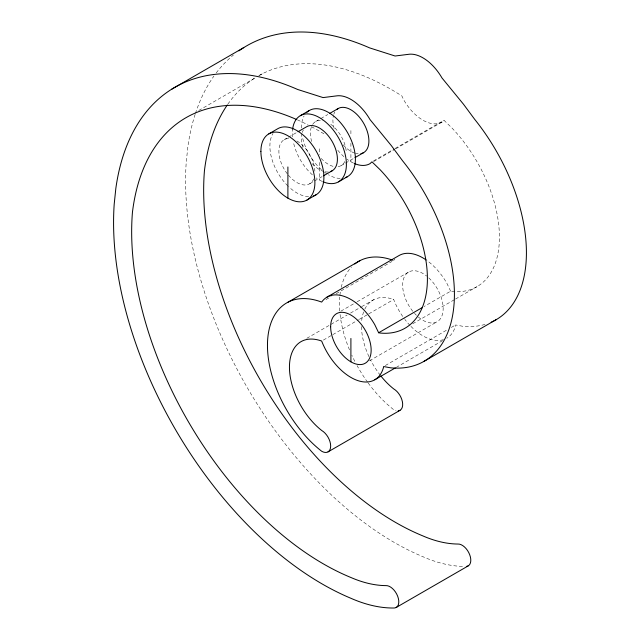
<?xml version="1.0" encoding="UTF-8"?>
<svg xmlns="http://www.w3.org/2000/svg" width="640" height="640" viewBox="0 0 640 640"><rect width="100%" height="100%" fill="white"/><g stroke="black" fill="none" stroke-linecap="round" stroke-linejoin="round"><path stroke-width="0.48" stroke-dasharray="3.2 2.4" d="M485.024 324.416A146.384 84.512 60 0 1 462.52 326.24L455.608 324.96L455.512 325.784A47.736 27.56 60 0 1 446.776 338.216M395.712 148.808L442 122.08L443.968 120.256L452.184 128.224A108.2 62.464 60 0 1 499.416 237.112A108.2 62.464 60 0 1 452.184 291.464L450.656 291.184L424.08 306.52M198.752 110.472L255.328 77.808M259.616 75.328L262.192 73.848M284.168 139.712L287.632 137.712M288.496 137.216L297.152 132.216M315.672 121.528L320 119.024M320.864 118.528L327.784 114.528M309.624 183.808L322.608 176.312M341.128 165.624L344.592 163.624M345.456 163.12L354.112 158.128M373.672 160.84L394.248 148.968M395.104 148.472L443.968 120.256M373.424 161.672L394.856 149.304M325.96 299.608L331.096 296.64M336.24 293.672L391.96 261.504M340.864 311.168L356.296 302.264M357.152 301.768L408.584 272.072M306.808 338.32L347.096 315.056M350.528 313.08L360.816 307.144M361.672 306.648L373.672 299.72M323.384 340.072L331.96 335.12M332.816 334.624L358.528 319.776M359.384 319.28L367.96 314.336M368.816 313.84L393.68 299.488A47.736 27.56 60 0 0 404.304 318.656M412.712 323.76L454.72 299.512M455.576 299.016L477.008 286.64M369.504 360.776L437.224 321.68M385.32 365.536L447.04 329.904M451.328 327.432L455.608 324.96M396.2 367.416L442.488 340.688M450.656 291.184L446.776 283.096A47.736 27.56 60 0 0 426.912 260.488M350.904 130.584L350.904 135.456M350.904 143.248L350.904 161.76M319.4 148.768L319.4 154.616M319.4 162.408L319.4 179.952M297.36 119.84A266.048 153.6 60 0 1 308.032 124.928M311.392 126.68A266.048 153.6 60 0 1 325.656 134.872M195.144 114.368A295.176 170.416 60 0 0 187.824 146.992L186.216 162.52A295.176 170.416 60 0 0 422.904 556.704A180.256 104.072 60 0 0 463.824 566.432M195.448 113.416A295.176 170.416 60 0 1 213.936 76.04M216.2 72.968A295.176 170.416 60 0 1 233.424 55.024M380.376 375.352A55.672 32.144 60 0 1 370.56 359.92M368.96 356.632A55.672 32.144 60 0 1 361.456 326.464M361.712 320.488A55.672 32.144 60 0 1 363.8 311.472M364.816 309.136A55.672 32.144 60 0 1 393.68 299.488M428.784 277.888A28.64 16.536 60 0 1 442.48 314.176A28.64 16.536 60 0 1 418.392 317.064M416.4 315.264A28.64 16.536 60 0 1 414.544 313.344M412.784 311.28A28.64 16.536 60 0 1 403.92 277.776A28.64 16.536 60 0 1 426.68 276.072M443.456 339.656A47.736 27.56 60 0 1 410.68 326.144M409.992 325.424A47.736 27.56 60 0 1 404.872 319.408M393.68 260.512A47.736 27.56 60 0 1 394.84 259.024M368.152 382.968A92.752 53.552 60 0 0 393.68 409.672A12.728 7.352 60 0 0 396.008 410.664M367.584 382.184A92.752 53.552 60 0 1 357.12 365.664M354.816 361.344A92.752 53.552 60 0 1 351.832 355.192M349.512 349.864A92.752 53.552 60 0 1 339.912 312.848M339.752 311A92.752 53.552 60 0 1 339.736 297.104M339.912 295.264A92.752 53.552 60 0 1 340.544 290.784M341.24 287.352A92.752 53.552 60 0 1 351.488 267.04M227.864 104.152A266.048 153.6 60 0 1 255.504 77.608M258.8 75.656A266.048 153.6 60 0 1 401.848 95.944L403.816 100.032A38.184 22.048 60 0 0 442 122.08M353.544 163.136A38.184 22.048 60 0 1 346.984 159.168M343.912 156.664A38.184 22.048 60 0 1 337.4 149.792M328.4 171.968A25.456 14.696 60 0 1 324.96 171.752M324.056 171.536A25.456 14.696 60 0 1 310.984 162.288M302.896 147.56A25.456 14.696 60 0 1 301.824 134.12M302.28 132.464A25.456 14.696 60 0 1 303.36 130.072M313.704 178.912A25.456 14.696 60 0 1 287.896 174.568M287.32 173.84A25.456 14.696 60 0 1 278.976 149.4A25.456 14.696 60 0 1 290.448 138.632M296.896 140.976A25.456 14.696 60 0 1 314.88 171.24M340.12 178.432A38.184 22.048 60 0 1 328.4 174.752M326.84 173.8A38.184 22.048 60 0 1 324.48 172.16M321.408 169.656A38.184 22.048 60 0 1 302.32 136.584M301.4 127.984A38.184 22.048 60 0 1 304.072 115.992M322.04 181.328A38.184 22.048 60 0 1 316.264 177.928M312.408 174.856A38.184 22.048 60 0 1 293.312 141.784M292.576 136.904A38.184 22.048 60 0 1 292.624 129.24M308.616 196.616A38.184 22.048 60 0 1 288.56 186.608M287.888 185.952A38.184 22.048 60 0 1 273.024 133.4M358.224 153.8A25.456 14.696 60 0 1 355.56 153.352M354.8 153.128A25.456 14.696 60 0 1 342.488 144.096M334.144 128.496A25.456 14.696 60 0 1 333.328 115.928M333.776 114.28A25.456 14.696 60 0 1 334.864 111.88M333.056 166.344A25.456 14.696 60 0 1 320.584 157.784M311.64 141.488A25.456 14.696 60 0 1 312.36 124.872M312.808 124.176A25.456 14.696 60 0 1 322.84 120.592M330.752 124.32A25.456 14.696 60 0 1 346.336 152.12M344.84 161.528A25.456 14.696 60 0 1 337.4 166.768"/><path stroke-width="0.96" d="M171.752 89.176L243.76 47.6M268.8 133.888L277.8 128.688A38.184 22.048 60 0 1 317.2 152.928A38.184 22.048 60 0 1 313.336 195.992M300.304 115.696L309.304 110.504M298.016 131.72L306.672 126.72A25.456 14.696 60 0 1 332.936 142.88A25.456 14.696 60 0 1 330.36 171.592M329.52 113.528L338.176 108.536M323.472 175.816L332.128 170.816M354.976 157.624L363.632 152.632M306.992 200.032L315.992 194.832M338.488 181.84L347.496 176.648M288.048 302.16L360.056 260.592M327.032 297.112L399.04 255.536A47.736 27.56 60 0 1 426.112 259.928M296.464 119.448A266.048 153.6 60 0 0 132.44 212.32A271.192 156.576 60 0 0 350.904 577.496A155.056 89.52 60 0 0 385.856 585.616A12.272 7.088 60 0 1 397.68 596.264A12.272 7.088 60 0 1 394.376 608A180.256 104.072 60 0 1 350.904 598.28A295.176 170.416 60 0 1 114.208 204.088L115.816 188.568A295.176 170.416 60 0 1 297.608 89.456L323.08 97.584L337.4 95.784A38.184 22.048 60 0 1 369.992 119.56L391.432 145.744L402.656 160.888A146.384 84.512 60 0 1 454.192 301.968A146.384 84.512 60 0 1 390.512 367.808L383.608 366.528L383.504 367.36A47.736 27.56 60 0 1 355.304 379.632A47.736 27.56 60 0 1 321.672 341.056A55.672 32.144 60 0 0 289.448 367.152A55.672 32.144 60 0 0 321.672 430.464A12.728 7.352 60 0 1 330.672 446.048A12.728 7.352 60 0 1 321.672 451.248A92.752 53.552 60 0 1 267.464 345.368A92.752 53.552 60 0 1 321.672 302.088A47.736 27.56 60 0 1 374.768 324.664L378.648 332.752L422.368 307.512M374.768 379.784L395.344 367.912M424.096 361.288L496.096 319.712M328.032 451.88L400.04 410.304M396.184 607.48L468.192 565.904M378.648 332.752L380.176 333.04A108.2 62.464 60 0 0 427.408 278.688A108.2 62.464 60 0 0 380.176 169.8L371.96 161.832L369.992 163.656A38.184 22.048 60 0 1 354.424 163.528M350.904 338.448L350.904 361.832M287.896 166.96L287.896 198.136M380.936 376.064A55.672 32.144 60 0 0 393.68 388.888A12.728 7.352 60 0 1 402.368 401.608A12.728 7.352 60 0 1 398.176 410.88M466.376 566.424A12.272 7.088 60 0 0 469.688 554.688A12.272 7.088 60 0 0 457.864 544.04A155.056 89.52 60 0 1 422.904 535.92A271.192 156.576 60 0 1 204.44 170.744A266.048 153.6 60 0 1 227.336 104.92M491.152 322.208A146.384 84.512 60 0 0 474.664 119.312L463.44 104.168L442 77.984A38.184 22.048 60 0 0 409.408 54.216L395.088 56.008L369.616 47.888A295.176 170.416 60 0 0 238.88 50.856M354.816 263.976A92.752 53.552 60 0 1 392.736 260.168M306.976 112.224A38.184 22.048 60 0 1 347.072 131.824A38.184 22.048 60 0 1 345.76 177.48M292.624 129.24A38.184 22.048 60 0 1 320.576 118.296A38.184 22.048 60 0 1 346.376 162.984A38.184 22.048 60 0 1 322.92 181.72M336.616 109.68A25.456 14.696 60 0 1 364.04 123.96A25.456 14.696 60 0 1 360.896 153.64M330.648 326.752A28.64 16.536 60 0 0 361.024 364.544A28.64 16.536 60 0 0 361.024 324.04A28.64 16.536 60 0 0 330.648 326.752M260.896 151.368A38.184 22.048 60 0 0 301.4 201.752A38.184 22.048 60 0 0 301.4 147.752A38.184 22.048 60 0 0 260.896 151.368"/></g></svg>
